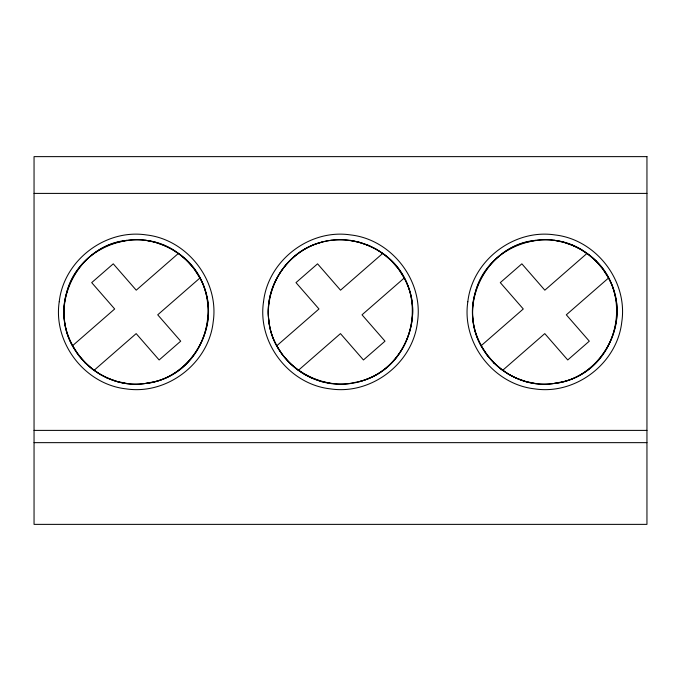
<?xml version="1.0" encoding="UTF-8"?>
<svg xmlns="http://www.w3.org/2000/svg" width="681" height="681" viewBox="0 0 681 681"><rect width="100%" height="100%" fill="white"/><g stroke="black" fill="none" stroke-linecap="round" stroke-linejoin="round"><path stroke-width="1.02" d="M85.585 363.322L78.366 355.048L72.484 345.769L114.68 308.978L91.697 282.624L113.259 263.828L136.234 290.183L178.431 253.392C227.565 286.795 212.583 367.825 154.876 381.598L145.462 383.454C106.611 389.515 67.504 358.376 64.423 319.278C60.277 285.101 84.121 250.523 117.524 242.198L126.938 240.342C161.695 235.183 197.345 259.197 205.9 293.222C217.86 333.571 187.479 379.045 145.615 383.437C96.242 391.209 52.301 340.943 66.5 293.222C77.915 245.671 139.307 223.564 178.431 253.392M93.969 370.404L136.166 333.613L159.141 359.968L180.703 341.172L157.72 314.818L199.916 278.027L194.034 268.748L186.815 260.474M289.885 363.322L282.666 355.048L276.784 345.769L318.98 308.978L295.997 282.624L317.559 263.828L340.534 290.183L382.731 253.392C431.865 286.795 416.883 367.825 359.176 381.598L349.762 383.454C310.911 389.515 271.804 358.376 268.723 319.278C264.577 285.101 288.421 250.523 321.824 242.198L322.13 242.121C355.916 232.553 394.256 251.689 407.161 284.283C422.671 319.61 404.054 364.556 368.115 378.559C326.531 397.142 273.498 366.761 268.961 321.313C263.121 283.185 292.736 244.59 331.085 240.359L331.238 240.342M298.269 370.404L340.466 333.613L363.441 359.968L385.003 341.172L362.02 314.818L404.216 278.027L398.334 268.748L391.115 260.474M494.185 363.322L486.966 355.048L481.084 345.769L523.28 308.978L500.297 282.624L521.859 263.828L544.834 290.183L587.031 253.392C636.165 286.795 621.183 367.825 563.476 381.598L554.062 383.454C515.211 389.515 476.104 358.376 473.023 319.278C468.877 285.101 492.721 250.523 526.124 242.198L535.538 240.342C570.295 235.183 605.937 259.197 614.5 293.222C626.46 333.571 596.079 379.045 554.215 383.437C504.842 391.209 460.901 340.943 475.1 293.222C486.515 245.671 547.907 223.564 587.031 253.392M502.569 370.404L544.766 333.613L567.741 359.968L589.303 341.172L566.32 314.818L608.516 278.027L602.634 268.748L595.415 260.474M322.13 242.121C278.427 252.2 254.524 306.833 276.784 345.769M358.87 381.675C402.573 371.596 426.476 316.963 404.216 278.027M126.938 240.342C78.621 244.828 48.181 303.777 72.484 345.769M535.538 240.342C487.221 244.828 456.781 303.777 481.084 345.769M145.462 383.454C193.779 378.968 224.219 320.019 199.916 278.027M554.062 383.454C602.379 378.968 632.819 320.019 608.516 278.027M331.085 240.359C349.2 238.163 367.74 243.04 382.731 253.392M34.05 193.404L646.95 193.404M34.05 430.392L646.95 430.392M34.05 442.65L646.95 442.65M554.215 240.359L563.476 242.198L574.015 245.918M349.915 240.359L359.176 242.198L369.715 245.918M145.615 240.359L154.876 242.198L165.415 245.918M535.385 383.437L526.124 381.598L515.585 377.878M331.085 383.437L321.824 381.598L311.285 377.878M126.785 383.437L117.524 381.598L106.985 377.878M572.415 245.237L580.876 249.408L588.725 254.651L595.824 260.874M368.115 245.237L376.576 249.408L384.425 254.651L391.524 260.874M517.185 378.559L508.724 374.388L500.875 369.145L493.776 362.922M163.815 245.237L172.276 249.408L180.124 254.651L187.224 260.874M312.885 378.559L304.424 374.388L296.575 369.145L289.476 362.922M108.585 378.559L100.124 374.388L92.275 369.145L85.176 362.922M59.23 301.768C52.948 342.79 84.81 384.314 126.07 388.868C167.092 395.15 208.616 363.288 213.17 322.028C219.452 281.006 187.59 239.482 146.33 234.928C105.308 228.646 63.784 260.508 59.23 301.768M263.53 301.768C257.248 342.79 289.11 384.314 330.37 388.868C371.392 395.15 412.916 363.288 417.47 322.028C423.752 281.006 391.89 239.482 350.63 234.928C309.608 228.646 268.084 260.508 263.53 301.768M467.83 301.768C461.548 342.79 493.41 384.314 534.67 388.868C575.692 395.15 617.216 363.288 621.77 322.028C628.052 281.006 596.19 239.482 554.93 234.928C513.908 228.646 472.384 260.508 467.83 301.768M646.95 156.63L34.05 156.63L34.05 524.37L646.95 524.37L646.95 156.63"/></g></svg>
